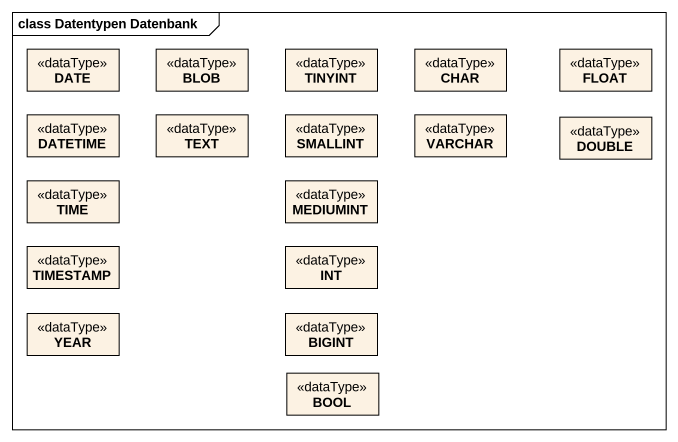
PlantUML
@startuml
mainframe class Datentypen Datenbank
hide circle
hide empty members
class DATE <<dataType>>
class BLOB <<dataType>>
class TINYINT <<dataType>>
class CHAR <<dataType>>
class FLOAT <<dataType>>
class DATETIME <<dataType>>
class TEXT <<dataType>>
class SMALLINT <<dataType>>
class VARCHAR <<dataType>>
class DOUBLE <<dataType>>
class TIME <<dataType>>
class MEDIUMINT <<dataType>>
class TIMESTAMP <<dataType>>
class INT <<dataType>>
class YEAR <<dataType>>
class BIGINT <<dataType>>
class BOOL <<dataType>>
@enduml
